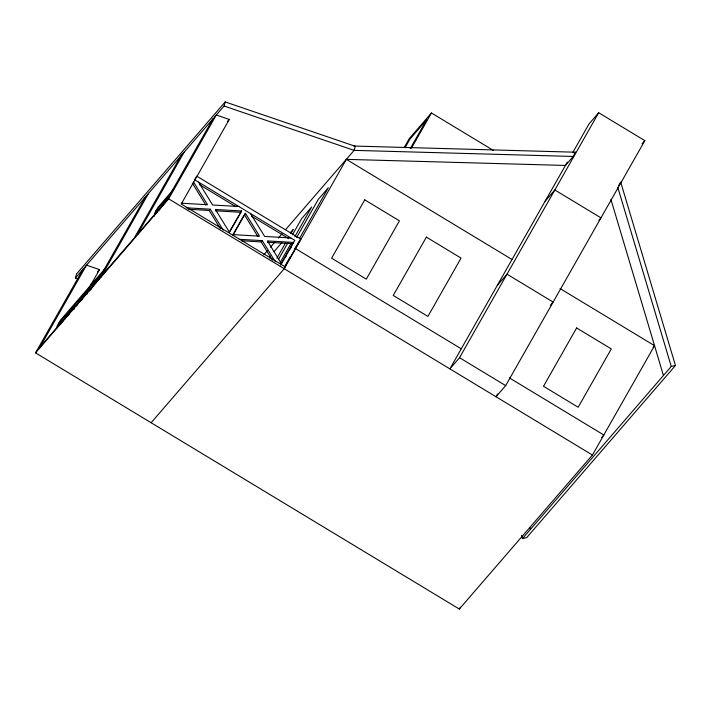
<?xml version="1.0" encoding="UTF-8"?>
<svg xmlns="http://www.w3.org/2000/svg" width="711" height="711" viewBox="0 0 711 711"><rect width="100%" height="100%" fill="white"/><g stroke="black" fill="none" stroke-linecap="round" stroke-linejoin="round"><path stroke-width="1.07" d="M154.483 216.126L154.678 213.158L157.94 207.416L173.804 189.055M156.802 212.722L156.998 209.754L158.544 210.687M56.942 328.082L57.076 326.1L60.328 320.368L104.606 269.131M59.2 325.665L59.395 322.696L60.942 323.629M71.918 310.751L72.051 308.77L68.887 314.333M74.104 309.329L74.371 305.366L75.908 306.299M86.822 294.416L87.026 291.439L83.862 297.011M89.151 291.012L89.346 288.044L90.884 288.968M78.557 279.094L75.41 278.019L76.548 273.939L225.191 101.94L355.26 146.288L354.122 150.368L285.591 229.671M75.41 278.019L224.054 106.019L225.191 101.94M610.918 199.382L654.547 345.679L592.423 455.04L459.324 609.06L35.55 352.869L83.178 269.025M67.776 315.622L70.94 310.058L64.701 319.203M81.694 300.149L85.915 292.728L79.676 301.873M89.142 287.875L99.513 269.611L86.511 265.176L39.914 347.199L98.705 279.174M97.665 280.996L145.293 197.151M98.838 279.681L102.002 274.117M100.998 277.139L148.626 193.303M181.847 154.216L134.192 238.105L102.029 275.317M184.113 152.234L137.516 234.257L166.365 200.875L212.953 118.853M165.387 202.671L168.551 197.107L162.304 206.252M167.023 200.458L168.08 198.6M35.55 352.869L168.658 198.849L216.286 115.004L229.289 119.439L181.252 204.013L285.262 266.901M196.192 177.048L194.636 179.776L294.798 240.336L280.694 265.159M229.422 231.75L241.607 210.98L215.406 209.478L229.484 232.319L241.607 210.98M232.755 235.003L243.82 215.522M245.455 213.309L233.332 234.648L259.533 236.15L245.455 213.309L244.344 214.598L257.862 236.523M269.433 257.986L270.518 256.067M276.917 258.182L285.609 242.869M291.048 233.297L293.225 229.466L290.364 232.773M278.33 259.702L288.106 242.487M292.452 234.834L301.686 218.579L311.667 207.034L294.834 236.674M280.17 262.492L291.03 243.366M281.432 263.186L293.296 242.318M285.191 257.658L286.275 255.747M290.079 249.054L291.163 247.135M296.603 237.581L318.324 199.329L328.304 187.775L299.518 238.452M284.684 266.589L290.132 256.991M294.949 248.503L300.717 239.02L196.707 176.132M284.702 267.22L300.717 239.02M353.918 146.048L575.617 152.216L573.208 156.464L565.432 165.459L346.355 159.362L284.231 268.722L151.123 422.743M404.399 147.204L409.26 138.645L431.444 112.978L493.461 150.465M405.057 147.719L409.963 139.08L426.6 119.83L410.256 148.608M411.456 148.164L431.444 112.978M567.369 162.055L449.885 368.867L459.537 357.704L598.698 112.738L644.841 140.636L505.681 385.602L496.029 396.765L497.664 393.903M572.737 152.598L589.046 123.901L598.698 112.738M618.721 185.482L620.676 182.043L675.45 365.498L526.7 537.632L522.505 538.556L521.563 535.374M459.324 609.06L460.408 607.15M62.257 322.083L72.122 307.961M76.601 305.668L85.969 291.954M90.333 290.168L100.944 274.624M95.274 283.627L100.891 275.397M159.237 210.056L168.605 196.334M97.514 271.922L99.513 269.611M227.298 121.75L229.289 119.439M58.258 324.012L103.184 272.029M155.86 211.069L170.844 193.73M188.433 209.274L209.167 210.465L210.278 209.185L223.227 230.195M241.527 240.78L261.177 241.909L262.288 240.629L275.237 261.639M263.888 254.787L267.505 250.601M270.393 247.25L274.739 242.229M278.356 238.043L281.974 233.857M273.922 251.801L281.787 242.7M294.505 249.952L295.616 248.672L461.27 348.817M574.204 153.852L575.617 152.216M545.168 201.133L554.82 189.97L600.973 217.868L598.902 220.259M497.336 285.342L506.987 274.17L553.131 302.068M642.086 143.826L644.841 140.636M550.376 305.259L552.447 302.868M653.098 347.368L654.547 345.688L560.046 288.55M601.648 437.505L603.817 434.99L509.316 377.861M522.505 538.556L671.264 366.432L675.45 365.498M573.208 156.464L354.122 150.368L224.054 106.019M181.323 203.204L207.523 204.715L193.445 181.865M238.852 206.51L212.651 205.008L198.573 182.158M186.264 207.808L210.278 209.185M215.389 210.82L240.496 212.26M290.852 237.954L264.661 236.443L250.583 213.602M239.367 239.305L262.288 240.629M267.398 242.264L292.505 243.704L293.607 242.424L267.416 240.922L281.485 263.763M91.141 283.387L93.239 284.098M346.355 159.362L512.009 259.506M199.338 184.576L235.865 206.661M251.347 216.02L288.808 238.665M459.537 357.704L505.681 385.602M168.658 198.849L592.423 455.04M261.177 241.909L272.437 260.182M192.334 183.154L205.852 205.079M209.167 210.465L220.428 228.738M617.752 187.197L671.264 366.432M654.547 345.688L663.425 375.488M529.695 527.375L530.335 529.508M364.752 199.862L331.61 258.191L366.289 279.147L399.422 220.828L364.752 199.862M426.387 237.127L393.254 295.456L427.924 316.413L461.057 258.093L426.387 237.127M576.63 327.958L543.497 386.286L578.167 407.243L611.309 348.923L576.63 327.958"/></g></svg>
